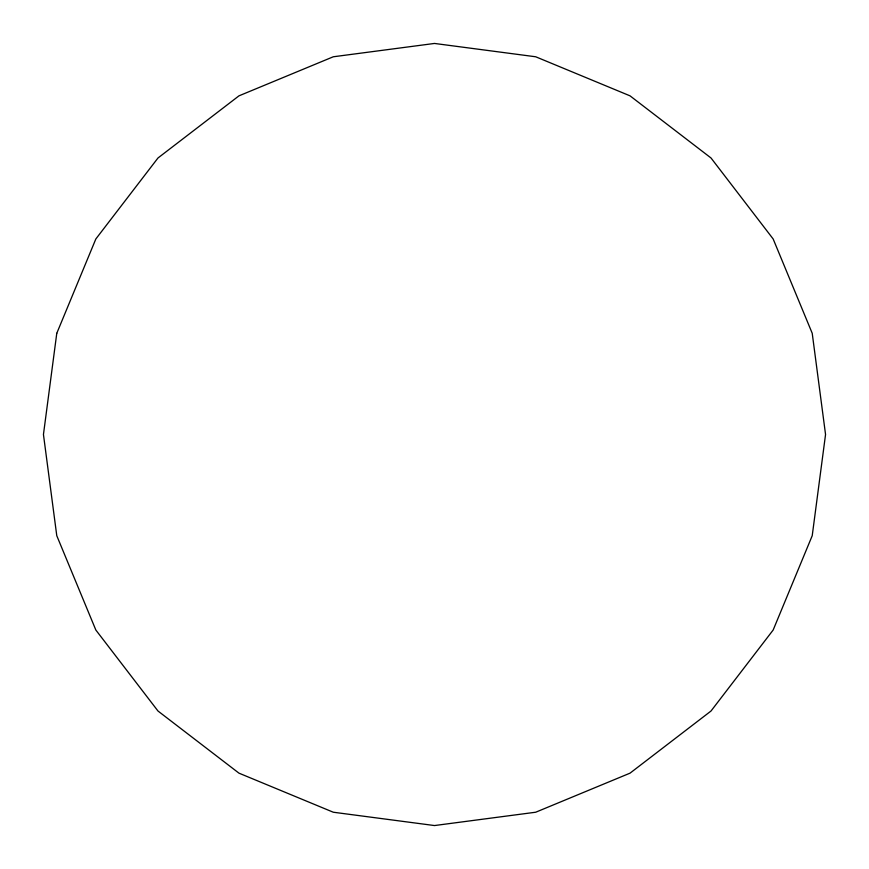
<?xml version="1.0" encoding="UTF-8"?>
<svg xmlns="http://www.w3.org/2000/svg" width="869" height="869" viewBox="0 0 869 869"><rect width="100%" height="100%" fill="white"/><g stroke="black" fill="none" stroke-linecap="round" stroke-linejoin="round"><path stroke-width="1.3" d="M56.778 333.294L43.45 434.5L56.778 535.706L95.84 630.025L157.984 711.016L238.975 773.16L333.294 812.222L434.5 825.55L535.706 812.222L630.025 773.16L711.016 711.016L773.16 630.025L812.222 535.706L825.55 434.5L812.222 333.294L773.16 238.975L711.016 157.984L630.025 95.84L535.706 56.778L434.5 43.45L333.294 56.778L238.975 95.84L157.984 157.984L95.84 238.975L56.778 333.294"/></g></svg>
